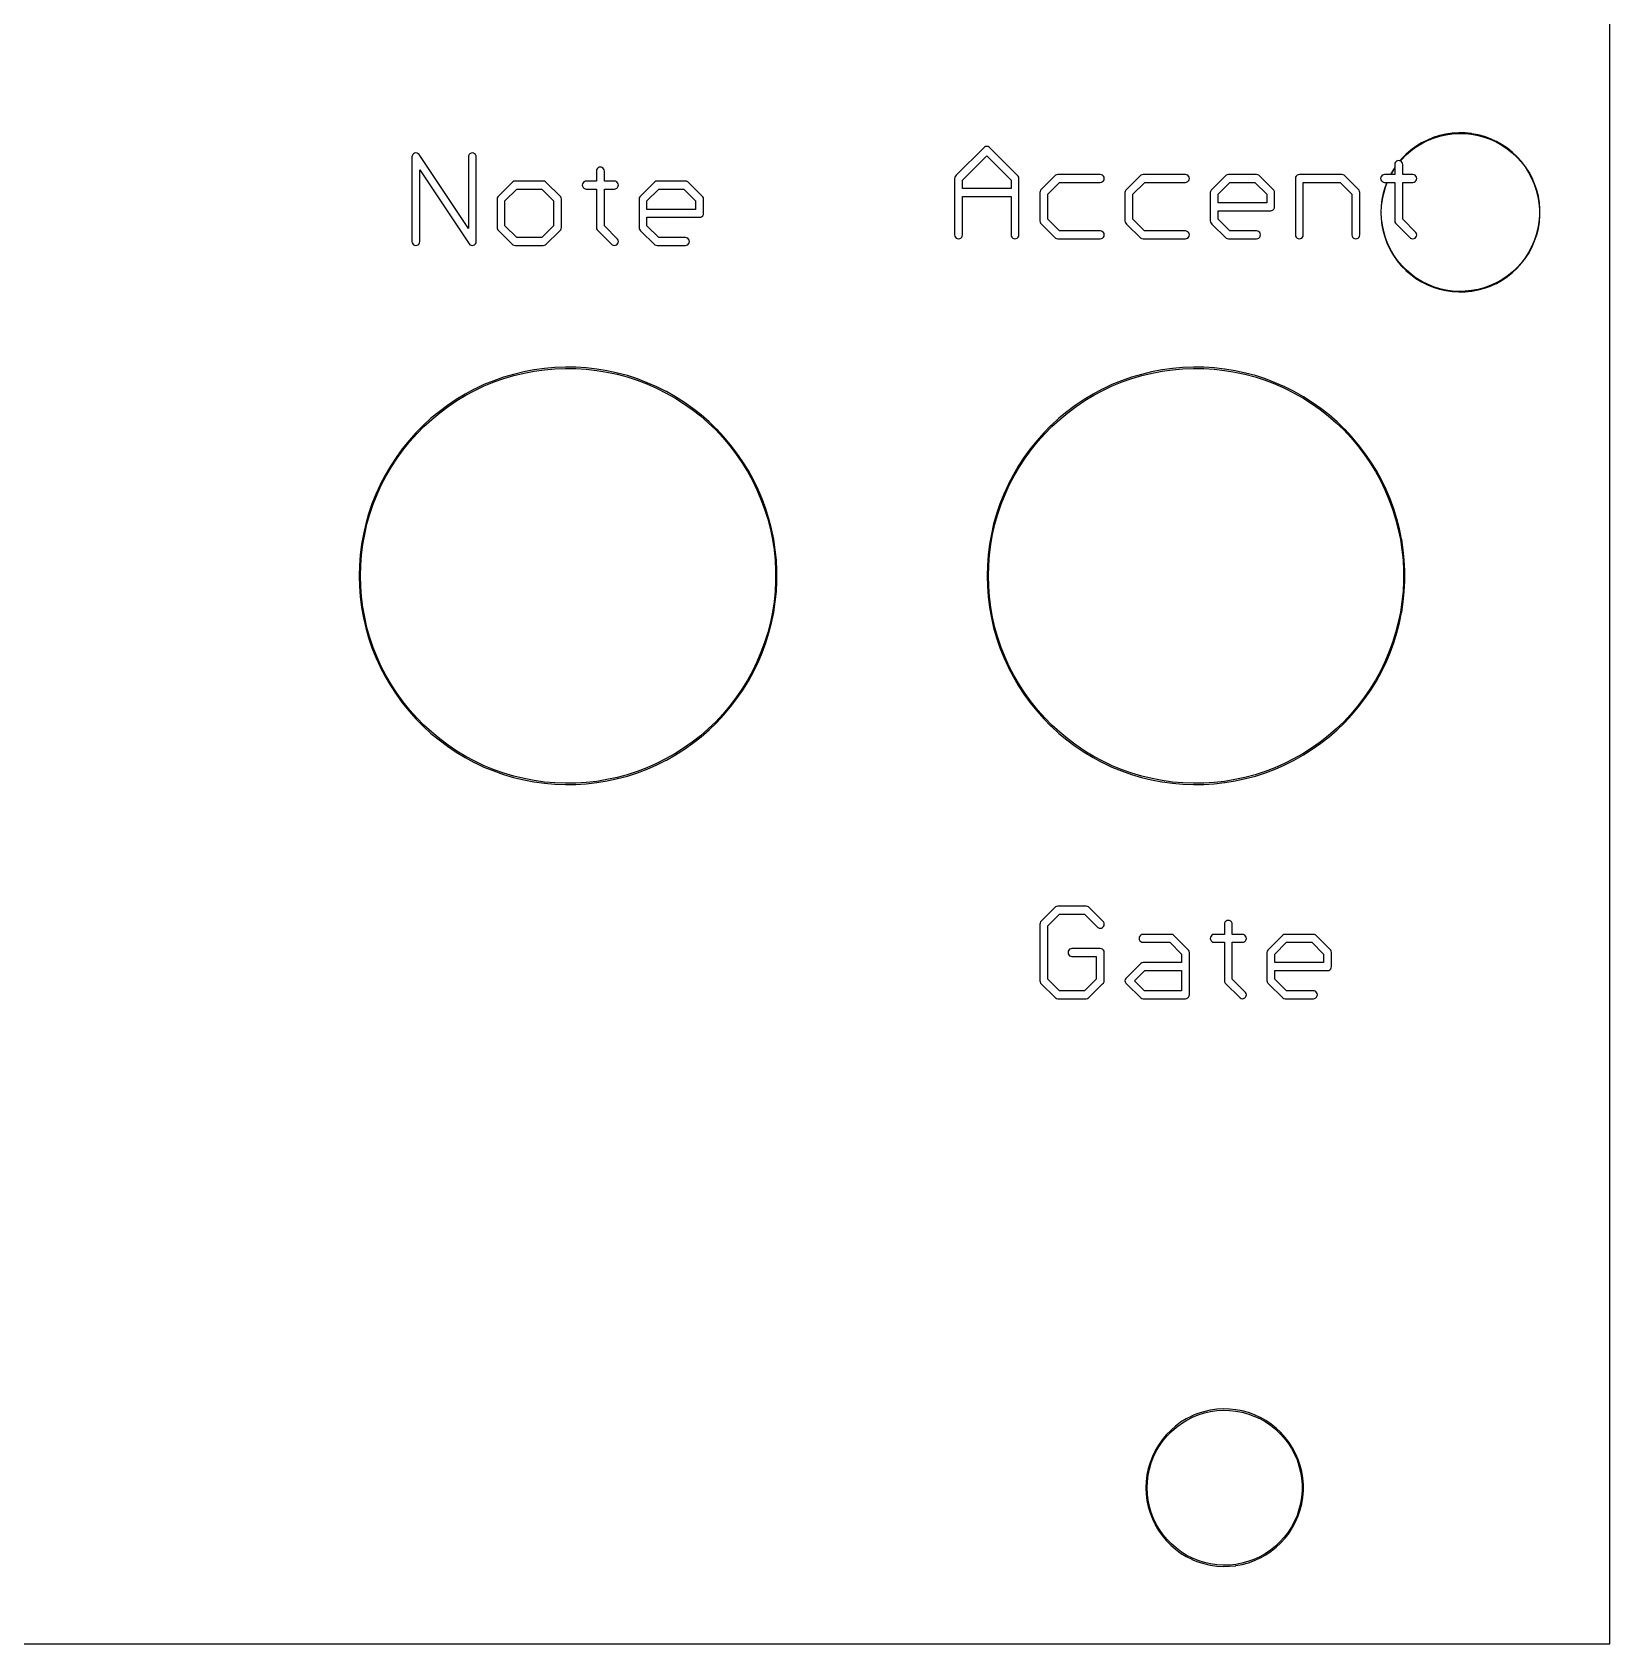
# Model space of a CAD drawing. Extents: x 7 to 68, y 0 to 129.
# Drawn here: x 37.59 to 67.9, y 0.32 to 31.29 of the extents above; entities that cross this region are included whole.
import ezdxf

# ---------------------------------------------------------------- set-up
doc = ezdxf.new("R2010")
doc.units = 0

msp = doc.modelspace()

# ---------------------------------------------------------------- linework, layer by layer
at = {"color": 5, "true_color": 0x0000ff}
msp.add_polyline3d([(67.89673, 0.3175, 0), (67.89673, 128.81863, 0), (7.27709, 128.81863, 0), (7.27709, 0.3175, 0), (67.89673, 0.3175, 0)], close=True, dxfattribs=at)
at = {"color": 34, "true_color": 0x008000}
for points in [[(7.2771, 0.3175, 0), (67.89674, 0.3175, 0), (67.89674, 128.81864, 0), (7.2771, 128.81864, 0), (7.2771, 0.3175, 0)], [(64.87159, 29.3497, 0), (64.74714, 29.33192, 0), (64.74557, 29.33167, 0), (64.62618, 29.30373, 0), (64.50681, 29.26563, 0), (64.39251, 29.21991, 0), (64.28075, 29.16403, 0), (64.27933, 29.1633, 0), (64.17265, 29.09726, 0), (64.07359, 29.0236, 0), (63.97961, 28.94232, 0), (63.97849, 28.9412, 0), (63.89213, 28.8523, 0), (63.86699, 28.82245, 0), (63.86644, 28.82273, 0), (63.8429, 28.82645, 0), (63.81935, 28.82273, 0), (63.79811, 28.8119, 0), (63.78125, 28.79504, 0), (63.77042, 28.7738, 0), (63.7667, 28.75025, 0), (63.7667, 28.69271, 0), (63.73973, 28.65418, 0), (63.68201, 28.55721, 0), (63.57112, 28.55721, 0), (63.54757, 28.55349, 0), (63.52633, 28.54266, 0), (63.50947, 28.5258, 0), (63.49864, 28.50456, 0), (63.49492, 28.48101, 0), (63.49864, 28.45747, 0), (63.50947, 28.43623, 0), (63.52633, 28.41937, 0), (63.54757, 28.40854, 0), (63.57112, 28.40481, 0), (63.61125, 28.40481, 0), (63.57898, 28.31748, 0), (63.54342, 28.1981, 0), (63.51802, 28.07618, 0), (63.51778, 28.07461, 0), (63.50254, 27.9527, 0), (63.49746, 27.82823, 0), (63.50254, 27.70378, 0), (63.51778, 27.58186, 0), (63.51802, 27.58029, 0), (63.54342, 27.45837, 0), (63.57898, 27.33899, 0), (63.62216, 27.22215, 0), (63.6755, 27.11039, 0), (63.67623, 27.10897, 0), (63.73973, 27.00229, 0), (63.81085, 26.90069, 0), (63.89213, 26.80417, 0), (63.97849, 26.71527, 0), (63.97961, 26.71415, 0), (64.07359, 26.63287, 0), (64.17265, 26.55921, 0), (64.27933, 26.49317, 0), (64.28075, 26.49244, 0), (64.39251, 26.43656, 0), (64.50681, 26.39084, 0), (64.62618, 26.35274, 0), (64.74557, 26.3248, 0), (64.74714, 26.32456, 0), (64.87159, 26.30678, 0), (64.99606, 26.29916, 0), (65.12052, 26.3017, 0), (65.24244, 26.3144, 0), (65.244, 26.31464, 0), (65.36846, 26.3375, 0), (65.48784, 26.37052, 0), (65.60468, 26.4137, 0), (65.71644, 26.4645, 0), (65.71786, 26.46523, 0), (65.82707, 26.52619, 0), (65.93122, 26.59477, 0), (66.02773, 26.67351, 0), (66.11918, 26.75733, 0), (66.1203, 26.75845, 0), (66.20158, 26.84989, 0), (66.27778, 26.94895, 0), (66.34636, 27.05309, 0), (66.40478, 27.16485, 0), (66.40551, 27.16627, 0), (66.45377, 27.28057, 0), (66.49441, 27.39741, 0), (66.52489, 27.51679, 0), (66.54521, 27.64125, 0), (66.54546, 27.64282, 0), (66.55562, 27.76727, 0), (66.55562, 27.8892, 0), (66.54546, 28.01366, 0), (66.54521, 28.01522, 0), (66.52489, 28.13968, 0), (66.49441, 28.25906, 0), (66.45377, 28.3759, 0), (66.40551, 28.4902, 0), (66.40478, 28.49162, 0), (66.34636, 28.60338, 0), (66.27778, 28.70752, 0), (66.20158, 28.80658, 0), (66.1203, 28.89802, 0), (66.11918, 28.89914, 0), (66.02773, 28.98296, 0), (65.93122, 29.0617, 0), (65.82707, 29.13028, 0), (65.71786, 29.19124, 0), (65.71644, 29.19197, 0), (65.60468, 29.24277, 0), (65.48784, 29.28595, 0), (65.36846, 29.31897, 0), (65.244, 29.34183, 0), (65.24244, 29.34208, 0), (65.12052, 29.35478, 0), (64.99606, 29.35732, 0), (64.87159, 29.3497, 0)], [(65.24196, 26.32451, 0), (65.12052, 26.31186, 0), (64.99606, 26.30932, 0), (64.87159, 26.31694, 0), (64.74851, 26.33451, 0), (64.62932, 26.36241, 0), (64.50994, 26.40051, 0), (64.39564, 26.44623, 0), (64.28513, 26.50148, 0), (64.17861, 26.56742, 0), (64.07956, 26.64108, 0), (63.98578, 26.72219, 0), (63.90034, 26.81014, 0), (63.81906, 26.90666, 0), (63.74794, 27.00826, 0), (63.6847, 27.1145, 0), (63.63183, 27.22528, 0), (63.58865, 27.34212, 0), (63.55309, 27.4615, 0), (63.52783, 27.58276, 0), (63.5127, 27.70378, 0), (63.50762, 27.82823, 0), (63.5127, 27.9527, 0), (63.52783, 28.07371, 0), (63.55309, 28.19497, 0), (63.58865, 28.31435, 0), (63.62208, 28.40481, 0), (63.7667, 28.40481, 0), (63.7667, 27.66568, 0), (63.77042, 27.64213, 0), (63.78125, 27.62089, 0), (64.06735, 27.33479, 0), (64.08859, 27.32396, 0), (64.11214, 27.32024, 0), (64.13567, 27.32396, 0), (64.15692, 27.33479, 0), (64.17377, 27.35165, 0), (64.18461, 27.37289, 0), (64.18834, 27.39644, 0), (64.18461, 27.41998, 0), (64.17377, 27.44122, 0), (63.9191, 27.6959, 0), (63.9191, 28.40481, 0), (64.11214, 28.40481, 0), (64.13567, 28.40854, 0), (64.15692, 28.41937, 0), (64.17377, 28.43623, 0), (64.18461, 28.45747, 0), (64.18834, 28.48101, 0), (64.18461, 28.50456, 0), (64.17377, 28.5258, 0), (64.15692, 28.54266, 0), (64.13567, 28.55349, 0), (64.11214, 28.55721, 0), (63.9191, 28.55721, 0), (63.9191, 28.75025, 0), (63.91537, 28.7738, 0), (63.90454, 28.79504, 0), (63.88768, 28.8119, 0), (63.87625, 28.81773, 0), (63.90034, 28.84633, 0), (63.98578, 28.93428, 0), (64.07956, 29.01539, 0), (64.17861, 29.08905, 0), (64.28513, 29.15499, 0), (64.39564, 29.21024, 0), (64.50994, 29.25596, 0), (64.62932, 29.29406, 0), (64.74851, 29.32196, 0), (64.87159, 29.33954, 0), (64.99606, 29.34716, 0), (65.12052, 29.34462, 0), (65.24183, 29.33198, 0), (65.36533, 29.3093, 0), (65.48471, 29.27628, 0), (65.60155, 29.2331, 0), (65.71271, 29.18257, 0), (65.82111, 29.12207, 0), (65.92525, 29.05349, 0), (66.02177, 28.97475, 0), (66.11253, 28.89155, 0), (66.19337, 28.80061, 0), (66.26957, 28.70155, 0), (66.33815, 28.59741, 0), (66.39589, 28.48695, 0), (66.4441, 28.37277, 0), (66.48474, 28.25593, 0), (66.51522, 28.13655, 0), (66.5353, 28.01358, 0), (66.54545, 27.8892, 0), (66.54545, 27.76727, 0), (66.53529, 27.64282, 0), (66.51522, 27.51992, 0), (66.48474, 27.40054, 0), (66.4441, 27.2837, 0), (66.39589, 27.16952, 0), (66.33815, 27.05906, 0), (66.26957, 26.95492, 0), (66.19337, 26.85586, 0), (66.11253, 26.76492, 0), (66.02177, 26.68172, 0), (65.92525, 26.60298, 0), (65.82111, 26.5344, 0), (65.71271, 26.4739, 0), (65.60155, 26.42337, 0), (65.48471, 26.38019, 0), (65.36533, 26.34717, 0), (65.24196, 26.32451, 0)], [(46.04257, 27.19324, 0), (46.06612, 27.19696, 0), (46.08736, 27.20779, 0), (46.10422, 27.22465, 0), (46.11505, 27.24589, 0), (46.11877, 27.26944, 0), (46.11877, 28.89504, 0), (46.11505, 28.91858, 0), (46.10422, 28.93982, 0), (46.08736, 28.95668, 0), (46.06612, 28.96751, 0), (46.04257, 28.97124, 0), (46.01903, 28.96751, 0), (45.99779, 28.95668, 0), (45.98093, 28.93982, 0), (45.9701, 28.91858, 0), (45.96637, 28.89504, 0), (45.96637, 27.52083, 0), (45.01964, 28.93982, 0), (45.00278, 28.95668, 0), (44.98154, 28.96751, 0), (44.958, 28.97124, 0), (44.93445, 28.96751, 0), (44.91321, 28.95668, 0), (44.89635, 28.93982, 0), (44.88552, 28.91858, 0), (44.8818, 28.89504, 0), (44.8818, 27.26944, 0), (44.88552, 27.24589, 0), (44.89635, 27.22465, 0), (44.91321, 27.20779, 0), (44.93445, 27.19696, 0), (44.958, 27.19324, 0), (44.98154, 27.19696, 0), (45.00278, 27.20779, 0), (45.01964, 27.22465, 0), (45.03047, 27.24589, 0), (45.0342, 27.26944, 0), (45.0342, 28.64364, 0), (45.98093, 27.22465, 0), (45.99779, 27.20779, 0), (46.01903, 27.19696, 0), (46.04257, 27.19324, 0)], [(55.97304, 29.08368, 0), (55.9518, 29.09451, 0), (55.92826, 29.09824, 0), (55.90471, 29.09451, 0), (55.88347, 29.08368, 0), (55.33991, 28.54266, 0), (55.32305, 28.5258, 0), (55.31222, 28.50456, 0), (55.30849, 28.48101, 0), (55.30849, 27.39644, 0), (55.31222, 27.37289, 0), (55.32305, 27.35165, 0), (55.33991, 27.33479, 0), (55.36115, 27.32396, 0), (55.38469, 27.32024, 0), (55.40824, 27.32396, 0), (55.42948, 27.33479, 0), (55.44634, 27.35165, 0), (55.45717, 27.37289, 0), (55.46089, 27.39644, 0), (55.46089, 28.13303, 0), (56.39307, 28.13303, 0), (56.39307, 27.39644, 0), (56.3968, 27.37289, 0), (56.40763, 27.35165, 0), (56.42449, 27.33479, 0), (56.44573, 27.32396, 0), (56.46927, 27.32024, 0), (56.49282, 27.32396, 0), (56.51406, 27.33479, 0), (56.53092, 27.35165, 0), (56.54175, 27.37289, 0), (56.54547, 27.39644, 0), (56.54547, 28.48101, 0), (56.54175, 28.50456, 0), (56.53092, 28.5258, 0), (55.97304, 29.08368, 0)], [(56.39307, 28.28544, 0), (55.46089, 28.28544, 0), (55.46089, 28.45063, 0), (55.92815, 28.91571, 0), (56.39307, 28.45079, 0), (56.39307, 28.28544, 0)], [(48.72829, 27.20779, 0), (48.74953, 27.19696, 0), (48.77307, 27.19324, 0), (48.79662, 27.19696, 0), (48.81786, 27.20779, 0), (48.83472, 27.22465, 0), (48.84555, 27.24589, 0), (48.84927, 27.26944, 0), (48.84555, 27.29298, 0), (48.83472, 27.31422, 0), (48.58004, 27.5689, 0), (48.58004, 28.27782, 0), (48.77307, 28.27782, 0), (48.79662, 28.28154, 0), (48.81786, 28.29237, 0), (48.83472, 28.30923, 0), (48.84555, 28.33047, 0), (48.84927, 28.35402, 0), (48.84555, 28.37756, 0), (48.83472, 28.3988, 0), (48.81786, 28.41566, 0), (48.79662, 28.42649, 0), (48.77307, 28.43022, 0), (48.58004, 28.43022, 0), (48.58004, 28.62326, 0), (48.57631, 28.6468, 0), (48.56548, 28.66804, 0), (48.54862, 28.6849, 0), (48.52738, 28.69573, 0), (48.50384, 28.69946, 0), (48.48029, 28.69573, 0), (48.45905, 28.6849, 0), (48.44219, 28.66804, 0), (48.43136, 28.6468, 0), (48.42764, 28.62326, 0), (48.42764, 28.43022, 0), (48.23206, 28.43022, 0), (48.20851, 28.42649, 0), (48.18727, 28.41566, 0), (48.17041, 28.3988, 0), (48.15958, 28.37756, 0), (48.15586, 28.35402, 0), (48.15958, 28.33047, 0), (48.17041, 28.30923, 0), (48.18727, 28.29237, 0), (48.20851, 28.28154, 0), (48.23206, 28.27782, 0), (48.42764, 28.27782, 0), (48.42764, 27.53868, 0), (48.43136, 27.51513, 0), (48.44219, 27.49389, 0), (48.72829, 27.20779, 0)], [(57.24745, 27.33479, 0), (57.26869, 27.32396, 0), (57.29223, 27.32024, 0), (58.10758, 27.32024, 0), (58.13112, 27.32396, 0), (58.15236, 27.33479, 0), (58.16922, 27.35165, 0), (58.18005, 27.37289, 0), (58.18378, 27.39644, 0), (58.18005, 27.41998, 0), (58.16922, 27.44122, 0), (58.15236, 27.45808, 0), (58.13112, 27.46891, 0), (58.10758, 27.47264, 0), (57.32246, 27.47264, 0), (57.0992, 27.6959, 0), (57.0992, 28.17915, 0), (57.32275, 28.40481, 0), (58.10758, 28.40481, 0), (58.13112, 28.40854, 0), (58.15236, 28.41937, 0), (58.16922, 28.43623, 0), (58.18005, 28.45747, 0), (58.18378, 28.48101, 0), (58.18005, 28.50456, 0), (58.16922, 28.5258, 0), (58.15236, 28.54266, 0), (58.13112, 28.55349, 0), (58.10758, 28.55721, 0), (57.29223, 28.55721, 0), (57.26869, 28.55349, 0), (57.24745, 28.54266, 0), (57.23059, 28.5258, 0), (56.96135, 28.25402, 0), (56.95052, 28.23278, 0), (56.9468, 28.20923, 0), (56.9468, 27.66568, 0), (56.95052, 27.64213, 0), (56.96135, 27.62089, 0), (57.24745, 27.33479, 0)], [(59.74334, 27.32024, 0), (59.76688, 27.32396, 0), (59.78812, 27.33479, 0), (59.80498, 27.35165, 0), (59.81581, 27.37289, 0), (59.81954, 27.39644, 0), (59.81581, 27.41998, 0), (59.80498, 27.44122, 0), (59.78812, 27.45808, 0), (59.76688, 27.46891, 0), (59.74334, 27.47264, 0), (58.96062, 27.47264, 0), (58.73496, 27.69619, 0), (58.73496, 28.17901, 0), (58.96076, 28.40481, 0), (59.74334, 28.40481, 0), (59.76688, 28.40854, 0), (59.78812, 28.41937, 0), (59.80498, 28.43623, 0), (59.81581, 28.45747, 0), (59.81954, 28.48101, 0), (59.81581, 28.50456, 0), (59.80498, 28.5258, 0), (59.78812, 28.54266, 0), (59.76688, 28.55349, 0), (59.74334, 28.55721, 0), (58.93054, 28.55721, 0), (58.90699, 28.55349, 0), (58.88575, 28.54266, 0), (58.59711, 28.25402, 0), (58.58628, 28.23278, 0), (58.58256, 28.20923, 0), (58.58256, 27.66568, 0), (58.58628, 27.64213, 0), (58.59711, 27.62089, 0), (58.61397, 27.60403, 0), (58.88575, 27.33479, 0), (58.90699, 27.32396, 0), (58.93054, 27.32024, 0), (59.74334, 27.32024, 0)], [(61.40518, 27.86498, 0), (61.42642, 27.87581, 0), (61.44328, 27.89267, 0), (61.45411, 27.91391, 0), (61.45783, 27.93746, 0), (61.45783, 28.20923, 0), (61.45411, 28.23278, 0), (61.44328, 28.25402, 0), (61.15464, 28.54266, 0), (61.1334, 28.55349, 0), (61.10986, 28.55721, 0), (60.56883, 28.55721, 0), (60.54529, 28.55349, 0), (60.52405, 28.54266, 0), (60.23541, 28.25402, 0), (60.22458, 28.23278, 0), (60.22085, 28.20923, 0), (60.22085, 27.66568, 0), (60.22458, 27.64213, 0), (60.23541, 27.62089, 0), (60.25227, 27.60403, 0), (60.52405, 27.33479, 0), (60.54529, 27.32396, 0), (60.56883, 27.32024, 0), (61.10986, 27.32024, 0), (61.1334, 27.32396, 0), (61.15464, 27.33479, 0), (61.1715, 27.35165, 0), (61.18233, 27.37289, 0), (61.18606, 27.39644, 0), (61.18233, 27.41998, 0), (61.1715, 27.44122, 0), (61.15464, 27.45808, 0), (61.1334, 27.46891, 0), (61.10986, 27.47264, 0), (60.59892, 27.47264, 0), (60.37325, 27.6962, 0), (60.37325, 27.86126, 0), (61.38163, 27.86126, 0), (61.40518, 27.86498, 0)], [(61.93281, 28.55721, 0), (61.90927, 28.55349, 0), (61.88803, 28.54266, 0), (61.87117, 28.5258, 0), (61.86034, 28.50456, 0), (61.85661, 28.48101, 0), (61.85661, 27.39644, 0), (61.86034, 27.37289, 0), (61.87117, 27.35165, 0), (61.88803, 27.33479, 0), (61.90927, 27.32396, 0), (61.93281, 27.32024, 0), (61.95636, 27.32396, 0), (61.9776, 27.33479, 0), (61.99446, 27.35165, 0), (62.00529, 27.37289, 0), (62.00901, 27.39644, 0), (62.00901, 28.40481, 0), (62.71764, 28.40481, 0), (62.94119, 28.17915, 0), (62.94119, 27.39644, 0), (62.94492, 27.37289, 0), (62.95575, 27.35165, 0), (62.97261, 27.33479, 0), (62.99385, 27.32396, 0), (63.01739, 27.32024, 0), (63.04094, 27.32396, 0), (63.06218, 27.33479, 0), (63.07904, 27.35165, 0), (63.08987, 27.37289, 0), (63.09359, 27.39644, 0), (63.09359, 28.20923, 0), (63.08987, 28.23278, 0), (63.07904, 28.25402, 0), (62.8098, 28.5258, 0), (62.79294, 28.54266, 0), (62.7717, 28.55349, 0), (62.74816, 28.55721, 0), (61.93281, 28.55721, 0)], [(63.7667, 28.55721, 0), (63.69377, 28.55721, 0), (63.74794, 28.64821, 0), (63.7667, 28.67501, 0), (63.7667, 28.55721, 0)], [(46.86554, 28.43022, 0), (46.84199, 28.42649, 0), (46.82075, 28.41566, 0), (46.53211, 28.12702, 0), (46.52128, 28.10578, 0), (46.51756, 28.08223, 0), (46.51756, 27.53868, 0), (46.52128, 27.51513, 0), (46.53211, 27.49389, 0), (46.54897, 27.47703, 0), (46.82075, 27.20779, 0), (46.84199, 27.19696, 0), (46.86554, 27.19324, 0), (47.40656, 27.19324, 0), (47.4301, 27.19696, 0), (47.45134, 27.20779, 0), (47.72312, 27.47703, 0), (47.73998, 27.49389, 0), (47.75081, 27.51513, 0), (47.75454, 27.53868, 0), (47.75454, 28.08223, 0), (47.75081, 28.10578, 0), (47.73998, 28.12702, 0), (47.45134, 28.41566, 0), (47.4301, 28.42649, 0), (47.40656, 28.43022, 0), (46.86554, 28.43022, 0)], [(47.37647, 27.34564, 0), (46.89562, 27.34564, 0), (46.66996, 27.56919, 0), (46.66996, 28.05201, 0), (46.89577, 28.27782, 0), (47.37632, 28.27782, 0), (47.60214, 28.052, 0), (47.60214, 27.5692, 0), (47.37647, 27.34564, 0)], [(50.43238, 27.73798, 0), (50.45362, 27.74881, 0), (50.47048, 27.76567, 0), (50.48131, 27.78691, 0), (50.48504, 27.81046, 0), (50.48504, 28.08223, 0), (50.48131, 28.10578, 0), (50.47048, 28.12702, 0), (50.18184, 28.41566, 0), (50.1606, 28.42649, 0), (50.13706, 28.43022, 0), (49.59349, 28.43022, 0), (49.56995, 28.42649, 0), (49.54871, 28.41566, 0), (49.26007, 28.12702, 0), (49.24924, 28.10578, 0), (49.24552, 28.08223, 0), (49.24552, 27.53868, 0), (49.24924, 27.51513, 0), (49.26007, 27.49389, 0), (49.27693, 27.47703, 0), (49.54871, 27.20779, 0), (49.56995, 27.19696, 0), (49.59349, 27.19324, 0), (50.13706, 27.19324, 0), (50.1606, 27.19696, 0), (50.18184, 27.20779, 0), (50.1987, 27.22465, 0), (50.20953, 27.24589, 0), (50.21326, 27.26944, 0), (50.20953, 27.29298, 0), (50.1987, 27.31422, 0), (50.18184, 27.33108, 0), (50.1606, 27.34191, 0), (50.13706, 27.34564, 0), (49.62358, 27.34564, 0), (49.39792, 27.56919, 0), (49.39792, 27.73426, 0), (50.40884, 27.73426, 0), (50.43238, 27.73798, 0)], [(50.33264, 27.88666, 0), (49.39792, 27.88666, 0), (49.39792, 28.05201, 0), (49.62373, 28.27782, 0), (50.10682, 28.27782, 0), (50.33264, 28.052, 0), (50.33264, 27.88666, 0)], [(61.30543, 28.01366, 0), (60.37325, 28.01366, 0), (60.37325, 28.179, 0), (60.59906, 28.40481, 0), (61.07963, 28.40481, 0), (61.30543, 28.17901, 0), (61.30543, 28.01366, 0)], [(47.63008, 24.84881, 0), (47.42941, 24.83104, 0), (47.2313, 24.80309, 0), (47.22737, 24.80247, 0), (47.02925, 24.76437, 0), (46.83367, 24.71611, 0), (46.64063, 24.66023, 0), (46.45267, 24.59419, 0), (46.26471, 24.51799, 0), (46.08437, 24.43163, 0), (46.08083, 24.42983, 0), (45.90303, 24.33585, 0), (45.73031, 24.23171, 0), (45.56267, 24.11995, 0), (45.40265, 23.99803, 0), (45.24771, 23.87103, 0), (45.09785, 23.73387, 0), (45.09504, 23.73106, 0), (44.95534, 23.58882, 0), (44.82072, 23.43896, 0), (44.69372, 23.28148, 0), (44.57688, 23.11892, 0), (44.46766, 22.95128, 0), (44.36606, 22.77856, 0), (44.27208, 22.59822, 0), (44.27028, 22.59468, 0), (44.189, 22.4118, 0), (44.1128, 22.22638, 0), (44.0493, 22.03588, 0), (43.99342, 21.84284, 0), (43.95024, 21.64726, 0), (43.91468, 21.44914, 0), (43.91406, 21.44522, 0), (43.88865, 21.24456, 0), (43.87342, 21.0439, 0), (43.86834, 20.84322, 0), (43.87342, 20.64257, 0), (43.88865, 20.44191, 0), (43.91406, 20.24126, 0), (43.91468, 20.23733, 0), (43.95024, 20.03921, 0), (43.99342, 19.84363, 0), (44.0493, 19.65059, 0), (44.1128, 19.46009, 0), (44.189, 19.27467, 0), (44.27028, 19.09179, 0), (44.27208, 19.08824, 0), (44.36606, 18.90791, 0), (44.46766, 18.73519, 0), (44.57688, 18.56755, 0), (44.69372, 18.40499, 0), (44.82072, 18.2475, 0), (44.95534, 18.09765, 0), (45.09504, 17.95541, 0), (45.09785, 17.9526, 0), (45.24771, 17.81543, 0), (45.40265, 17.68844, 0), (45.56267, 17.56652, 0), (45.73031, 17.45476, 0), (45.90303, 17.35062, 0), (46.08083, 17.25664, 0), (46.08437, 17.25484, 0), (46.26471, 17.16848, 0), (46.45267, 17.09227, 0), (46.64063, 17.02624, 0), (46.83367, 16.97036, 0), (47.02925, 16.9221, 0), (47.22737, 16.884, 0), (47.2313, 16.88338, 0), (47.42941, 16.85544, 0), (47.63008, 16.83766, 0), (47.83074, 16.83004, 0), (48.0314, 16.83258, 0), (48.23206, 16.84528, 0), (48.43272, 16.86814, 0), (48.43664, 16.86876, 0), (48.63476, 16.90177, 0), (48.83034, 16.94495, 0), (49.02592, 16.99576, 0), (49.21642, 17.05925, 0), (49.40438, 17.13037, 0), (49.5898, 17.21165, 0), (49.7676, 17.30056, 0), (49.77114, 17.30236, 0), (49.9464, 17.40142, 0), (50.11658, 17.51063, 0), (50.28168, 17.62747, 0), (50.43916, 17.7494, 0), (50.59156, 17.88148, 0), (50.73634, 18.02118, 0), (50.73915, 18.02399, 0), (50.87631, 18.1713, 0), (51.00585, 18.3237, 0), (51.12777, 18.48373, 0), (51.24207, 18.64883, 0), (51.34875, 18.82154, 0), (51.44527, 18.99681, 0), (51.44707, 19.00035, 0), (51.53343, 19.18068, 0), (51.61217, 19.36611, 0), (51.68329, 19.55661, 0), (51.74171, 19.74711, 0), (51.79251, 19.94269, 0), (51.83315, 20.13826, 0), (51.83378, 20.1422, 0), (51.86425, 20.34284, 0), (51.88457, 20.54097, 0), (51.89474, 20.74164, 0), (51.89474, 20.94484, 0), (51.88457, 21.1455, 0), (51.86425, 21.34362, 0), (51.83378, 21.54427, 0), (51.83315, 21.5482, 0), (51.79251, 21.74378, 0), (51.74171, 21.93936, 0), (51.68329, 22.12986, 0), (51.61217, 22.32036, 0), (51.53343, 22.50578, 0), (51.44707, 22.68612, 0), (51.44527, 22.68966, 0), (51.34875, 22.86492, 0), (51.24207, 23.03764, 0), (51.12777, 23.20274, 0), (51.00585, 23.36276, 0), (50.87631, 23.51516, 0), (50.73915, 23.66248, 0), (50.73634, 23.66529, 0), (50.59156, 23.80499, 0), (50.43916, 23.93707, 0), (50.28168, 24.05899, 0), (50.11658, 24.17583, 0), (49.9464, 24.28505, 0), (49.77114, 24.38411, 0), (49.7676, 24.38591, 0), (49.5898, 24.47481, 0), (49.40438, 24.55609, 0), (49.21642, 24.62721, 0), (49.02592, 24.69071, 0), (48.83034, 24.74151, 0), (48.63476, 24.78469, 0), (48.43664, 24.81771, 0), (48.43272, 24.81834, 0), (48.23206, 24.84119, 0), (48.0314, 24.85389, 0), (47.83074, 24.85643, 0), (47.63008, 24.84881, 0)], [(48.23206, 16.87067, 0), (48.0314, 16.85797, 0), (47.83074, 16.85542, 0), (47.63008, 16.86305, 0), (47.42941, 16.88084, 0), (47.23391, 16.9084, 0), (47.0371, 16.94625, 0), (46.84152, 16.9945, 0), (46.64848, 17.05039, 0), (46.46052, 17.11643, 0), (46.27256, 17.19263, 0), (46.09365, 17.2783, 0), (45.91796, 17.37117, 0), (45.74524, 17.47531, 0), (45.5776, 17.58707, 0), (45.41758, 17.70899, 0), (45.26264, 17.83599, 0), (45.11328, 17.9727, 0), (44.97589, 18.11258, 0), (44.84127, 18.26244, 0), (44.71427, 18.41992, 0), (44.59743, 18.58248, 0), (44.48821, 18.75012, 0), (44.38661, 18.92284, 0), (44.2942, 19.10016, 0), (44.21315, 19.28252, 0), (44.13695, 19.46793, 0), (44.07345, 19.65843, 0), (44.01757, 19.85147, 0), (43.97439, 20.04705, 0), (43.93928, 20.24265, 0), (43.91406, 20.44191, 0), (43.89882, 20.64257, 0), (43.89374, 20.84322, 0), (43.89882, 21.0439, 0), (43.91406, 21.24456, 0), (43.93928, 21.4438, 0), (43.97439, 21.63941, 0), (44.01757, 21.83499, 0), (44.07345, 22.02803, 0), (44.13695, 22.21853, 0), (44.21315, 22.40395, 0), (44.29417, 22.58625, 0), (44.38661, 22.76363, 0), (44.48821, 22.93635, 0), (44.59743, 23.10399, 0), (44.71427, 23.26655, 0), (44.84127, 23.42403, 0), (44.97589, 23.57389, 0), (45.11328, 23.71377, 0), (45.26264, 23.85048, 0), (45.41758, 23.97748, 0), (45.5776, 24.0994, 0), (45.74524, 24.21116, 0), (45.91796, 24.3153, 0), (46.09365, 24.40817, 0), (46.27256, 24.49384, 0), (46.46052, 24.57004, 0), (46.64848, 24.63608, 0), (46.84152, 24.69196, 0), (47.0371, 24.74022, 0), (47.23391, 24.77807, 0), (47.42941, 24.80564, 0), (47.63008, 24.82342, 0), (47.83074, 24.83104, 0), (48.0314, 24.8285, 0), (48.23206, 24.8158, 0), (48.43206, 24.79302, 0), (48.62691, 24.76054, 0), (48.82249, 24.71736, 0), (49.01807, 24.66656, 0), (49.20857, 24.60306, 0), (49.39653, 24.53194, 0), (49.58195, 24.45066, 0), (49.75667, 24.3633, 0), (49.93147, 24.2645, 0), (50.10165, 24.15528, 0), (50.26675, 24.03844, 0), (50.42423, 23.91652, 0), (50.57663, 23.78444, 0), (50.7195, 23.64658, 0), (50.85576, 23.50023, 0), (50.9853, 23.34783, 0), (51.10722, 23.18781, 0), (51.22152, 23.02271, 0), (51.3282, 22.84999, 0), (51.42392, 22.67619, 0), (51.50928, 22.49793, 0), (51.58802, 22.31251, 0), (51.65914, 22.12201, 0), (51.71756, 21.93151, 0), (51.76836, 21.73593, 0), (51.80887, 21.54097, 0), (51.83885, 21.34362, 0), (51.85917, 21.1455, 0), (51.86934, 20.94484, 0), (51.86934, 20.74164, 0), (51.85917, 20.54097, 0), (51.83885, 20.34284, 0), (51.80887, 20.1455, 0), (51.76836, 19.95054, 0), (51.71756, 19.75496, 0), (51.65914, 19.56446, 0), (51.58802, 19.37396, 0), (51.50928, 19.18854, 0), (51.42395, 19.01035, 0), (51.3282, 18.83648, 0), (51.22152, 18.66376, 0), (51.10722, 18.49866, 0), (50.9853, 18.33864, 0), (50.85576, 18.18624, 0), (50.7195, 18.03989, 0), (50.57663, 17.90203, 0), (50.42423, 17.76995, 0), (50.26675, 17.64802, 0), (50.10165, 17.53118, 0), (49.93147, 17.42197, 0), (49.75667, 17.32317, 0), (49.58195, 17.23581, 0), (49.39653, 17.15453, 0), (49.20857, 17.08341, 0), (49.01807, 17.01991, 0), (48.82249, 16.96911, 0), (48.62691, 16.92593, 0), (48.43187, 16.89342, 0), (48.23206, 16.87067, 0)], [(59.69508, 24.84881, 0), (59.49441, 24.83104, 0), (59.29629, 24.80309, 0), (59.29237, 24.80247, 0), (59.09425, 24.76437, 0), (58.89867, 24.71611, 0), (58.70563, 24.66023, 0), (58.51767, 24.59419, 0), (58.32971, 24.51799, 0), (58.14937, 24.43163, 0), (58.14583, 24.42983, 0), (57.96803, 24.33585, 0), (57.79531, 24.23171, 0), (57.62767, 24.11995, 0), (57.46765, 23.99803, 0), (57.31271, 23.87103, 0), (57.16285, 23.73387, 0), (57.16004, 23.73106, 0), (57.02034, 23.58882, 0), (56.88572, 23.43896, 0), (56.75872, 23.28148, 0), (56.64188, 23.11892, 0), (56.53266, 22.95128, 0), (56.43106, 22.77856, 0), (56.33708, 22.59822, 0), (56.33528, 22.59468, 0), (56.254, 22.4118, 0), (56.1778, 22.22638, 0), (56.1143, 22.03588, 0), (56.05842, 21.84284, 0), (56.01524, 21.64726, 0), (55.97968, 21.44914, 0), (55.97906, 21.44522, 0), (55.95365, 21.24456, 0), (55.93841, 21.0439, 0), (55.93333, 20.84322, 0), (55.93841, 20.64257, 0), (55.95365, 20.44191, 0), (55.97906, 20.24126, 0), (55.97968, 20.23733, 0), (56.01524, 20.03921, 0), (56.05842, 19.84363, 0), (56.1143, 19.65059, 0), (56.1778, 19.46009, 0), (56.254, 19.27467, 0), (56.33528, 19.09179, 0), (56.33708, 19.08824, 0), (56.43106, 18.90791, 0), (56.53266, 18.73519, 0), (56.64188, 18.56755, 0), (56.75872, 18.40499, 0), (56.88572, 18.2475, 0), (57.02034, 18.09765, 0), (57.16004, 17.95541, 0), (57.16285, 17.9526, 0), (57.31271, 17.81543, 0), (57.46765, 17.68844, 0), (57.62767, 17.56652, 0), (57.79531, 17.45476, 0), (57.96803, 17.35062, 0), (58.14583, 17.25664, 0), (58.14937, 17.25484, 0), (58.32971, 17.16848, 0), (58.51767, 17.09227, 0), (58.70563, 17.02624, 0), (58.89867, 16.97036, 0), (59.09425, 16.9221, 0), (59.29237, 16.884, 0), (59.29629, 16.88338, 0), (59.49441, 16.85544, 0), (59.69508, 16.83766, 0), (59.89574, 16.83004, 0), (60.0964, 16.83258, 0), (60.29705, 16.84528, 0), (60.49772, 16.86814, 0), (60.50164, 16.86876, 0), (60.69976, 16.90177, 0), (60.89534, 16.94495, 0), (61.09092, 16.99576, 0), (61.28142, 17.05925, 0), (61.46938, 17.13037, 0), (61.6548, 17.21165, 0), (61.8326, 17.30056, 0), (61.83614, 17.30236, 0), (62.0114, 17.40142, 0), (62.18158, 17.51063, 0), (62.34668, 17.62747, 0), (62.50416, 17.7494, 0), (62.65656, 17.88148, 0), (62.80134, 18.02118, 0), (62.80415, 18.02399, 0), (62.94131, 18.1713, 0), (63.07085, 18.3237, 0), (63.19277, 18.48373, 0), (63.30707, 18.64883, 0), (63.41375, 18.82154, 0), (63.51027, 18.99681, 0), (63.51207, 19.00035, 0), (63.59843, 19.18068, 0), (63.67717, 19.36611, 0), (63.74829, 19.55661, 0), (63.80671, 19.74711, 0), (63.85751, 19.94269, 0), (63.89815, 20.13826, 0), (63.89878, 20.1422, 0), (63.92926, 20.34284, 0), (63.94958, 20.54097, 0), (63.95974, 20.74164, 0), (63.95974, 20.94484, 0), (63.94958, 21.1455, 0), (63.92926, 21.34362, 0), (63.89878, 21.54427, 0), (63.89815, 21.5482, 0), (63.85751, 21.74378, 0), (63.80671, 21.93936, 0), (63.74829, 22.12986, 0), (63.67717, 22.32036, 0), (63.59843, 22.50578, 0), (63.51207, 22.68612, 0), (63.51027, 22.68966, 0), (63.41375, 22.86492, 0), (63.30707, 23.03764, 0), (63.19277, 23.20274, 0), (63.07085, 23.36276, 0), (62.94131, 23.51516, 0), (62.80415, 23.66248, 0), (62.80134, 23.66529, 0), (62.65656, 23.80499, 0), (62.50416, 23.93707, 0), (62.34668, 24.05899, 0), (62.18158, 24.17583, 0), (62.0114, 24.28505, 0), (61.83614, 24.38411, 0), (61.8326, 24.38591, 0), (61.6548, 24.47481, 0), (61.46938, 24.55609, 0), (61.28142, 24.62721, 0), (61.09092, 24.69071, 0), (60.89534, 24.74151, 0), (60.69976, 24.78469, 0), (60.50164, 24.81771, 0), (60.49772, 24.81834, 0), (60.29705, 24.84119, 0), (60.0964, 24.85389, 0), (59.89574, 24.85643, 0), (59.69508, 24.84881, 0)], [(60.29705, 16.87067, 0), (60.0964, 16.85797, 0), (59.89574, 16.85542, 0), (59.69508, 16.86305, 0), (59.49441, 16.88084, 0), (59.29893, 16.9084, 0), (59.1021, 16.94625, 0), (58.90652, 16.9945, 0), (58.71348, 17.05039, 0), (58.52552, 17.11643, 0), (58.33756, 17.19263, 0), (58.15865, 17.2783, 0), (57.98296, 17.37117, 0), (57.81024, 17.47531, 0), (57.6426, 17.58707, 0), (57.48258, 17.70899, 0), (57.32764, 17.83599, 0), (57.17828, 17.9727, 0), (57.04089, 18.11258, 0), (56.90627, 18.26244, 0), (56.77927, 18.41992, 0), (56.66243, 18.58248, 0), (56.55321, 18.75012, 0), (56.45161, 18.92284, 0), (56.3592, 19.10016, 0), (56.27815, 19.28252, 0), (56.20195, 19.46793, 0), (56.13845, 19.65843, 0), (56.08257, 19.85147, 0), (56.03939, 20.04705, 0), (56.00428, 20.24265, 0), (55.97906, 20.44191, 0), (55.96382, 20.64257, 0), (55.95874, 20.84322, 0), (55.96382, 21.0439, 0), (55.97906, 21.24456, 0), (56.00428, 21.4438, 0), (56.03939, 21.63941, 0), (56.08257, 21.83499, 0), (56.13845, 22.02803, 0), (56.20195, 22.21853, 0), (56.27815, 22.40395, 0), (56.35917, 22.58625, 0), (56.45161, 22.76363, 0), (56.55321, 22.93635, 0), (56.66243, 23.10399, 0), (56.77927, 23.26655, 0), (56.90627, 23.42403, 0), (57.04089, 23.57389, 0), (57.17828, 23.71377, 0), (57.32764, 23.85048, 0), (57.48258, 23.97748, 0), (57.6426, 24.0994, 0), (57.81024, 24.21116, 0), (57.98296, 24.3153, 0), (58.15865, 24.40817, 0), (58.33756, 24.49384, 0), (58.52552, 24.57004, 0), (58.71348, 24.63608, 0), (58.90652, 24.69196, 0), (59.1021, 24.74022, 0), (59.29894, 24.77807, 0), (59.49441, 24.80564, 0), (59.69508, 24.82342, 0), (59.89574, 24.83104, 0), (60.0964, 24.8285, 0), (60.29705, 24.8158, 0), (60.49706, 24.79302, 0), (60.69191, 24.76054, 0), (60.88749, 24.71736, 0), (61.08307, 24.66656, 0), (61.27357, 24.60306, 0), (61.46153, 24.53194, 0), (61.64695, 24.45066, 0), (61.82167, 24.3633, 0), (61.99647, 24.2645, 0), (62.16665, 24.15528, 0), (62.33175, 24.03844, 0), (62.48923, 23.91652, 0), (62.64163, 23.78444, 0), (62.7845, 23.64658, 0), (62.92076, 23.50023, 0), (63.0503, 23.34783, 0), (63.17222, 23.18781, 0), (63.28652, 23.02271, 0), (63.3932, 22.84999, 0), (63.48892, 22.67619, 0), (63.57428, 22.49793, 0), (63.65302, 22.31251, 0), (63.72414, 22.12201, 0), (63.78256, 21.93151, 0), (63.83336, 21.73593, 0), (63.87391, 21.54079, 0), (63.90385, 21.34362, 0), (63.92417, 21.1455, 0), (63.93433, 20.94484, 0), (63.93433, 20.74164, 0), (63.92417, 20.54097, 0), (63.90385, 20.34284, 0), (63.87391, 20.14568, 0), (63.83336, 19.95054, 0), (63.78256, 19.75496, 0), (63.72414, 19.56446, 0), (63.65302, 19.37396, 0), (63.57428, 19.18854, 0), (63.48895, 19.01035, 0), (63.3932, 18.83648, 0), (63.28652, 18.66376, 0), (63.17222, 18.49866, 0), (63.0503, 18.33864, 0), (62.92076, 18.18624, 0), (62.7845, 18.03989, 0), (62.64163, 17.90203, 0), (62.48923, 17.76995, 0), (62.33175, 17.64802, 0), (62.16665, 17.53118, 0), (61.99647, 17.42197, 0), (61.82167, 17.32317, 0), (61.64695, 17.23581, 0), (61.46153, 17.15453, 0), (61.27357, 17.08341, 0), (61.08307, 17.01991, 0), (60.88749, 16.96911, 0), (60.69191, 16.92593, 0), (60.49687, 16.89342, 0), (60.29705, 16.87067, 0)], [(57.56402, 13.68044, 0), (57.54047, 13.67671, 0), (57.51923, 13.66588, 0), (57.50237, 13.64902, 0), (57.49154, 13.62778, 0), (57.48782, 13.60424, 0), (57.49154, 13.58069, 0), (57.50237, 13.55945, 0), (57.51923, 13.54259, 0), (57.54047, 13.53176, 0), (57.56402, 13.52804, 0), (58.03138, 13.52804, 0), (58.03138, 13.0912, 0), (57.80571, 12.86764, 0), (57.32246, 12.86764, 0), (57.0992, 13.0909, 0), (57.0992, 14.11517, 0), (57.32275, 14.34083, 0), (57.80557, 14.34083, 0), (58.06279, 14.08361, 0), (58.08403, 14.07278, 0), (58.10758, 14.06905, 0), (58.13112, 14.07278, 0), (58.15236, 14.08361, 0), (58.16922, 14.10047, 0), (58.18005, 14.12171, 0), (58.18378, 14.14525, 0), (58.18005, 14.1688, 0), (58.16922, 14.19004, 0), (57.88058, 14.47868, 0), (57.85934, 14.48951, 0), (57.8358, 14.49323, 0), (57.29223, 14.49323, 0), (57.26869, 14.48951, 0), (57.24745, 14.47868, 0), (57.23059, 14.46182, 0), (56.96135, 14.19004, 0), (56.95052, 14.1688, 0), (56.9468, 14.14525, 0), (56.9468, 13.06068, 0), (56.95052, 13.03713, 0), (56.96135, 13.01589, 0), (57.24745, 12.72979, 0), (57.26869, 12.71896, 0), (57.29223, 12.71524, 0), (57.8358, 12.71524, 0), (57.85934, 12.71896, 0), (57.88058, 12.72979, 0), (58.15236, 12.99903, 0), (58.16922, 13.01589, 0), (58.18005, 13.03713, 0), (58.18378, 13.06068, 0), (58.18378, 13.60424, 0), (58.18005, 13.62778, 0), (58.16922, 13.64902, 0), (58.15236, 13.66588, 0), (58.13112, 13.67671, 0), (58.10758, 13.68044, 0), (57.56402, 13.68044, 0)], [(58.93054, 13.95221, 0), (58.90699, 13.94849, 0), (58.88575, 13.93766, 0), (58.86889, 13.9208, 0), (58.85806, 13.89956, 0), (58.85434, 13.87601, 0), (58.85806, 13.85247, 0), (58.86889, 13.83123, 0), (58.88575, 13.81437, 0), (58.90699, 13.80354, 0), (58.93054, 13.79981, 0), (59.44133, 13.79981, 0), (59.66714, 13.574, 0), (59.66714, 13.40866, 0), (58.93054, 13.40866, 0), (58.90699, 13.40493, 0), (58.88575, 13.3941, 0), (58.59711, 13.10546, 0), (58.58628, 13.08422, 0), (58.58256, 13.06068, 0), (58.58628, 13.03713, 0), (58.59711, 13.01589, 0), (58.61397, 12.99903, 0), (58.88575, 12.72979, 0), (58.90699, 12.71896, 0), (58.93054, 12.71524, 0), (59.74334, 12.71524, 0), (59.76688, 12.71896, 0), (59.78812, 12.72979, 0), (59.80498, 12.74665, 0), (59.81581, 12.76789, 0), (59.81954, 12.79144, 0), (59.81954, 13.60424, 0), (59.81581, 13.62778, 0), (59.80498, 13.64902, 0), (59.51634, 13.93766, 0), (59.4951, 13.94849, 0), (59.47156, 13.95221, 0), (58.93054, 13.95221, 0)], [(60.79329, 12.72979, 0), (60.81453, 12.71896, 0), (60.83808, 12.71524, 0), (60.86162, 12.71896, 0), (60.88286, 12.72979, 0), (60.89972, 12.74665, 0), (60.91055, 12.76789, 0), (60.91428, 12.79144, 0), (60.91055, 12.81498, 0), (60.89972, 12.83622, 0), (60.64503, 13.09091, 0), (60.64503, 13.79981, 0), (60.83808, 13.79981, 0), (60.86162, 13.80354, 0), (60.88286, 13.81437, 0), (60.89972, 13.83123, 0), (60.91055, 13.85247, 0), (60.91428, 13.87601, 0), (60.91055, 13.89956, 0), (60.89972, 13.9208, 0), (60.88286, 13.93766, 0), (60.86162, 13.94849, 0), (60.83808, 13.95221, 0), (60.64503, 13.95221, 0), (60.64503, 14.14525, 0), (60.64131, 14.1688, 0), (60.63048, 14.19004, 0), (60.61362, 14.2069, 0), (60.59238, 14.21773, 0), (60.56883, 14.22145, 0), (60.54529, 14.21773, 0), (60.52405, 14.2069, 0), (60.50719, 14.19004, 0), (60.49636, 14.1688, 0), (60.49263, 14.14525, 0), (60.49263, 13.95221, 0), (60.29705, 13.95221, 0), (60.27351, 13.94849, 0), (60.25227, 13.93766, 0), (60.23541, 13.9208, 0), (60.22458, 13.89956, 0), (60.22085, 13.87601, 0), (60.22458, 13.85247, 0), (60.23541, 13.83123, 0), (60.25227, 13.81437, 0), (60.27351, 13.80354, 0), (60.29705, 13.79981, 0), (60.49263, 13.79981, 0), (60.49263, 13.06068, 0), (60.49636, 13.03713, 0), (60.50719, 13.01589, 0), (60.79329, 12.72979, 0)], [(62.49738, 13.25998, 0), (62.51862, 13.27081, 0), (62.53548, 13.28767, 0), (62.54631, 13.30891, 0), (62.55004, 13.33246, 0), (62.55004, 13.60424, 0), (62.54631, 13.62778, 0), (62.53548, 13.64902, 0), (62.24684, 13.93766, 0), (62.2256, 13.94849, 0), (62.20206, 13.95221, 0), (61.6585, 13.95221, 0), (61.63495, 13.94849, 0), (61.61371, 13.93766, 0), (61.32507, 13.64902, 0), (61.31424, 13.62778, 0), (61.31051, 13.60424, 0), (61.31051, 13.06068, 0), (61.31424, 13.03713, 0), (61.32507, 13.01589, 0), (61.34193, 12.99903, 0), (61.61371, 12.72979, 0), (61.63495, 12.71896, 0), (61.6585, 12.71524, 0), (62.20206, 12.71524, 0), (62.2256, 12.71896, 0), (62.24684, 12.72979, 0), (62.2637, 12.74665, 0), (62.27453, 12.76789, 0), (62.27826, 12.79144, 0), (62.27453, 12.81498, 0), (62.2637, 12.83622, 0), (62.24684, 12.85308, 0), (62.2256, 12.86391, 0), (62.20206, 12.86764, 0), (61.68858, 12.86764, 0), (61.46291, 13.0912, 0), (61.46291, 13.25626, 0), (62.47384, 13.25626, 0), (62.49738, 13.25998, 0)], [(62.39764, 13.40866, 0), (61.46291, 13.40866, 0), (61.46291, 13.574, 0), (61.68872, 13.79981, 0), (62.17183, 13.79981, 0), (62.39764, 13.574, 0), (62.39764, 13.40866, 0)], [(59.66714, 12.86764, 0), (58.96062, 12.86764, 0), (58.76547, 13.06096, 0), (58.96077, 13.25626, 0), (59.66714, 13.25626, 0), (59.66714, 12.86764, 0)], [(60.34531, 4.82346, 0), (60.2234, 4.80568, 0), (60.21947, 4.80504, 0), (60.10009, 4.77711, 0), (59.98325, 4.74155, 0), (59.86895, 4.69583, 0), (59.86541, 4.69402, 0), (59.75619, 4.63815, 0), (59.65205, 4.57465, 0), (59.55553, 4.50099, 0), (59.46155, 4.41971, 0), (59.37238, 4.33054, 0), (59.29618, 4.23656, 0), (59.22506, 4.1375, 0), (59.16156, 4.03082, 0), (59.15976, 4.02728, 0), (59.10896, 3.91552, 0), (59.06324, 3.80122, 0), (59.03022, 3.68438, 0), (59.00482, 3.565, 0), (59.0042, 3.56107, 0), (58.98896, 3.43916, 0), (58.98388, 3.31723, 0), (58.98896, 3.19532, 0), (59.0042, 3.0734, 0), (59.00482, 3.06947, 0), (59.03022, 2.95009, 0), (59.06324, 2.83325, 0), (59.10896, 2.71895, 0), (59.15976, 2.60719, 0), (59.16156, 2.60365, 0), (59.22506, 2.49697, 0), (59.29618, 2.39791, 0), (59.37238, 2.30392, 0), (59.45873, 2.21758, 0), (59.45874, 2.21756, 0), (59.46155, 2.21476, 0), (59.55553, 2.13348, 0), (59.65205, 2.05982, 0), (59.75619, 1.99632, 0), (59.86541, 1.94044, 0), (59.86895, 1.93864, 0), (59.98325, 1.89292, 0), (60.10009, 1.85736, 0), (60.21947, 1.82942, 0), (60.2234, 1.82879, 0), (60.34531, 1.81102, 0), (60.46723, 1.8034, 0), (60.58916, 1.80594, 0), (60.71108, 1.81863, 0), (60.715, 1.81926, 0), (60.83692, 1.84212, 0), (60.95376, 1.8726, 0), (61.06806, 1.91578, 0), (61.17982, 1.96658, 0), (61.18336, 1.96838, 0), (61.29004, 2.0268, 0), (61.39164, 2.09538, 0), (61.48816, 2.17158, 0), (61.57706, 2.25539, 0), (61.57987, 2.25821, 0), (61.66115, 2.34965, 0), (61.73735, 2.44617, 0), (61.80339, 2.55031, 0), (61.85927, 2.65953, 0), (61.86107, 2.66307, 0), (61.91187, 2.77483, 0), (61.94997, 2.88913, 0), (61.98045, 3.00851, 0), (62.00077, 3.13043, 0), (62.0014, 3.13435, 0), (62.01156, 3.25628, 0), (62.01156, 3.3782, 0), (62.0014, 3.50012, 0), (62.00077, 3.50404, 0), (61.98045, 3.62596, 0), (61.94997, 3.74534, 0), (61.91187, 3.85964, 0), (61.86107, 3.9714, 0), (61.85927, 3.97494, 0), (61.80339, 4.08416, 0), (61.73735, 4.1883, 0), (61.66115, 4.28482, 0), (61.57987, 4.37626, 0), (61.57706, 4.37906, 0), (61.48816, 4.46289, 0), (61.39164, 4.53909, 0), (61.29004, 4.60767, 0), (61.18336, 4.66608, 0), (61.17982, 4.66789, 0), (61.06806, 4.71868, 0), (60.95376, 4.76187, 0), (60.83692, 4.79235, 0), (60.715, 4.81521, 0), (60.71108, 4.81583, 0), (60.58916, 4.82853, 0), (60.46723, 4.83108, 0), (60.34531, 4.82346, 0)], [(60.70968, 1.84388, 0), (60.58916, 1.83133, 0), (60.46723, 1.82879, 0), (60.34531, 1.83642, 0), (60.22677, 1.8537, 0), (60.10794, 1.88151, 0), (59.9911, 1.91707, 0), (59.8769, 1.96275, 0), (59.77112, 2.01687, 0), (59.66698, 2.08036, 0), (59.57046, 2.15403, 0), (59.47648, 2.23531, 0), (59.39293, 2.31886, 0), (59.31673, 2.41284, 0), (59.24561, 2.51189, 0), (59.18292, 2.61722, 0), (59.13311, 2.7268, 0), (59.08739, 2.8411, 0), (59.05437, 2.95794, 0), (59.02931, 3.07572, 0), (59.01436, 3.19532, 0), (59.00928, 3.31723, 0), (59.01436, 3.43916, 0), (59.02931, 3.55874, 0), (59.05437, 3.67653, 0), (59.08739, 3.79337, 0), (59.13311, 3.90767, 0), (59.18292, 4.01725, 0), (59.24561, 4.12256, 0), (59.31673, 4.22163, 0), (59.39293, 4.31561, 0), (59.47648, 4.39916, 0), (59.57046, 4.48044, 0), (59.66698, 4.5541, 0), (59.77112, 4.6176, 0), (59.87699, 4.67175, 0), (59.9911, 4.71739, 0), (60.10794, 4.75296, 0), (60.22677, 4.78077, 0), (60.34531, 4.79806, 0), (60.46723, 4.80568, 0), (60.58916, 4.80314, 0), (60.7098, 4.79056, 0), (60.82907, 4.7682, 0), (60.94591, 4.73772, 0), (61.06021, 4.69454, 0), (61.17037, 4.64447, 0), (61.27511, 4.58711, 0), (61.37671, 4.51854, 0), (61.47323, 4.44234, 0), (61.56015, 4.36039, 0), (61.6406, 4.26989, 0), (61.7168, 4.17337, 0), (61.78284, 4.06923, 0), (61.83701, 3.96335, 0), (61.88772, 3.85179, 0), (61.92582, 3.73749, 0), (61.9563, 3.61811, 0), (61.97604, 3.4997, 0), (61.98616, 3.3782, 0), (61.98616, 3.25628, 0), (61.97603, 3.13477, 0), (61.9563, 3.01636, 0), (61.92582, 2.89698, 0), (61.88772, 2.78268, 0), (61.83701, 2.67112, 0), (61.78284, 2.56524, 0), (61.7168, 2.4611, 0), (61.6406, 2.36458, 0), (61.5602, 2.27413, 0), (61.47323, 2.19213, 0), (61.37671, 2.11593, 0), (61.27511, 2.04734, 0), (61.17048, 1.99005, 0), (61.06021, 1.93993, 0), (60.94591, 1.89675, 0), (60.82907, 1.86627, 0), (60.70968, 1.84388, 0)]]:
    msp.add_polyline3d(points, close=True, dxfattribs=at)

doc.saveas('drawing.dxf')
